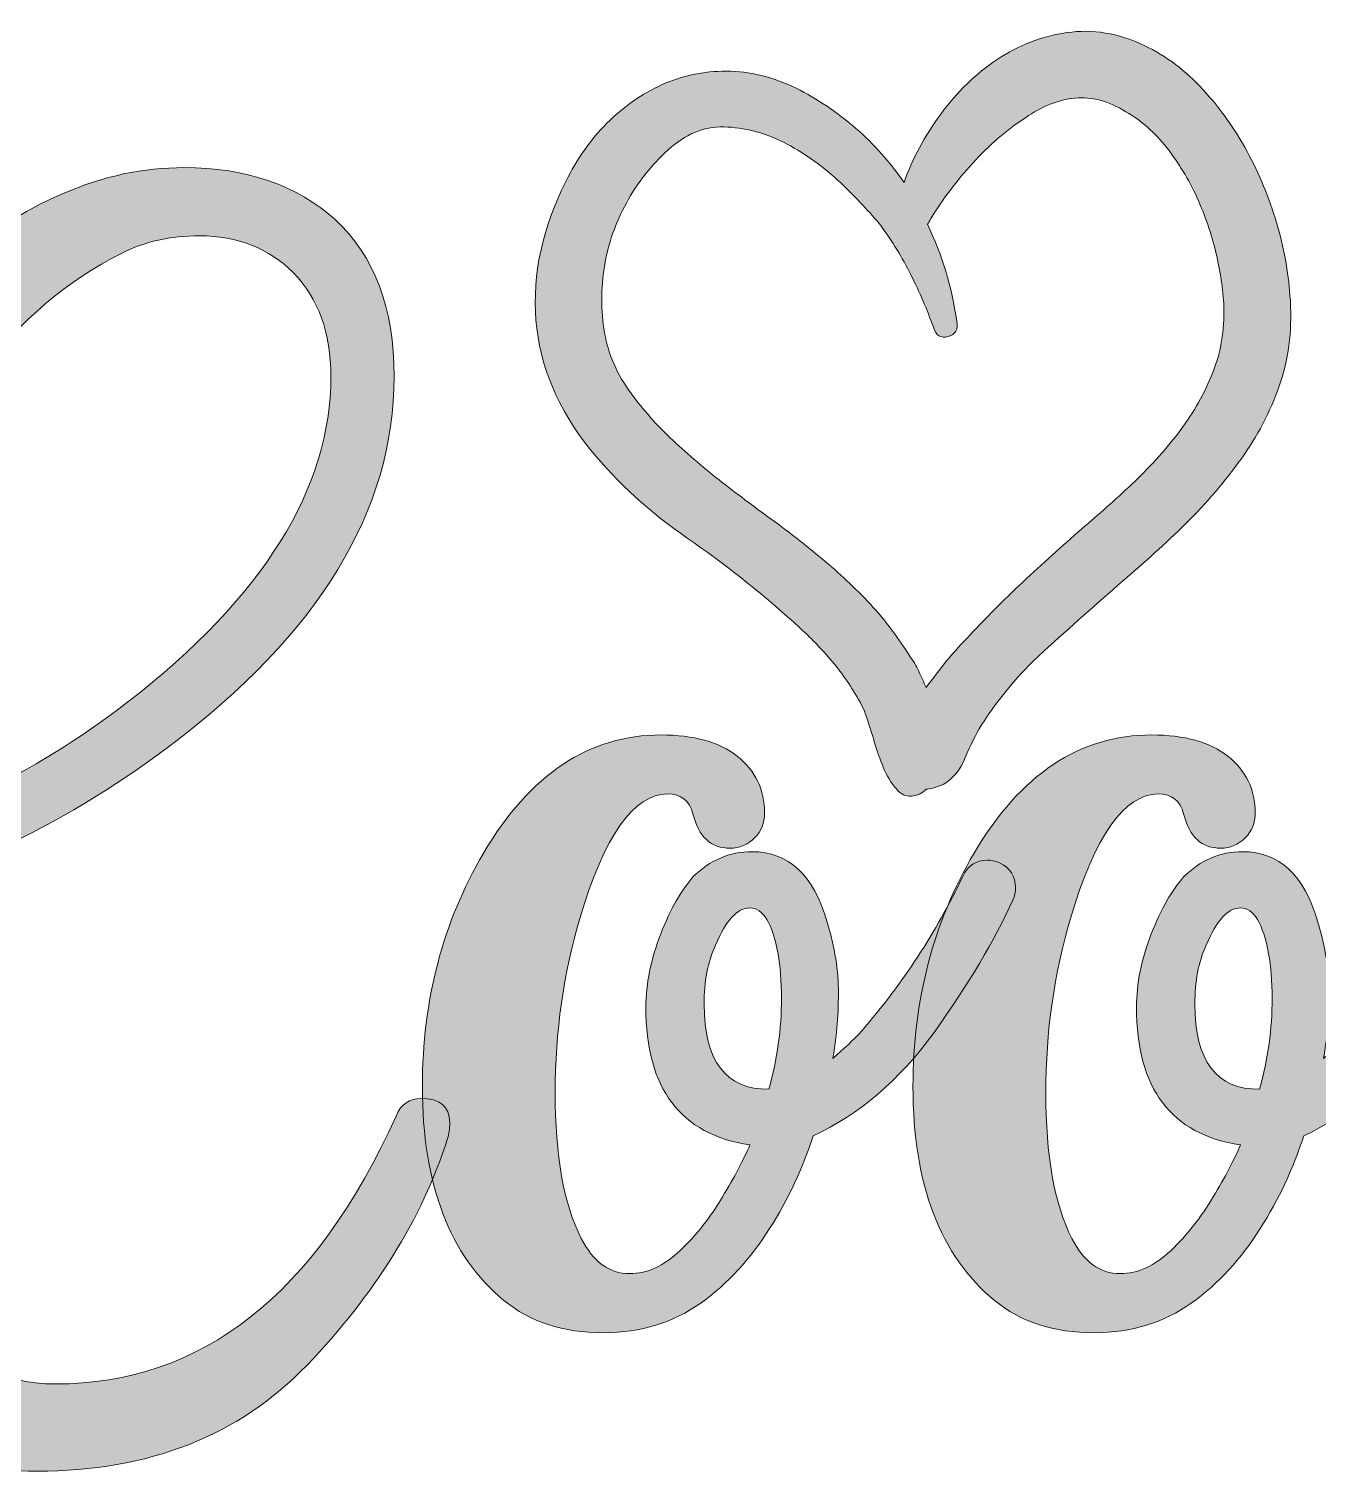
# Model space of a CAD drawing. Header units: inches. Extents: x 0.16 to 5.85, y -5.32 to -0.68.
# Drawn here: x 3.004 to 3.989, y -4.864 to -3.762 of the extents above; entities that cross this region are included whole.
import ezdxf

# ---------------------------------------------------------------- set-up
doc = ezdxf.new("R2010")
doc.units = ezdxf.units.IN
doc.header["$MEASUREMENT"] = 0
doc.layers.add('Layer 1', color=7, linetype='Continuous')

# ---------------------------------------------------------------- blocks, each defined once
blk = doc.blocks.new('block 3')
at = {"layer": 'Layer 1', "true_color": 0x231f20}
h = blk.add_hatch(color=250, dxfattribs=at)
h.dxf.hatch_style = 2
edge = h.paths.add_edge_path()
edge.add_spline(control_points=[(2.8353, -4.8008), (2.7639, -4.7347), (2.7284, -4.6364), (2.7284, -4.5059), (2.7284, -4.4839), (2.7295, -4.4619), (2.7311, -4.4404), (2.6463, -4.4388), (2.5813, -4.4211), (2.5367, -4.3878), (2.4878, -4.3512), (2.4524, -4.3013), (2.4314, -4.2374), (2.4201, -4.2024), (2.4142, -4.167), (2.4142, -4.1305), (2.4142, -4.0472), (2.44, -3.9806), (2.4921, -3.9312), (2.5292, -3.8963), (2.5754, -3.8786), (2.6296, -3.8786), (2.6592, -3.8786), (2.686, -3.885), (2.7102, -3.8974), (2.7344, -3.9103), (2.7532, -3.9307), (2.7655, -3.9581), (2.7746, -3.9785), (2.7795, -3.9994), (2.7795, -4.0209), (2.7795, -4.0306), (2.7784, -4.0402), (2.7768, -4.0499), (2.7703, -4.0848), (2.7553, -4.1138), (2.7311, -4.1369), (2.7069, -4.1605), (2.6774, -4.1724), (2.6414, -4.1724), (2.6248, -4.1724), (2.6081, -4.1681), (2.5915, -4.16), (2.5743, -4.152), (2.5614, -4.1407), (2.5533, -4.1267), (2.549, -4.1187), (2.5469, -4.1106), (2.5469, -4.102), (2.5469, -4.0939), (2.5496, -4.087), (2.555, -4.0816), (2.5598, -4.0768), (2.5668, -4.0741), (2.5754, -4.0741), (2.5866, -4.0741), (2.5947, -4.0784), (2.5995, -4.087), (2.6022, -4.0923), (2.6049, -4.0999), (2.607, -4.109), (2.6097, -4.1224), (2.621, -4.1294), (2.6414, -4.1294), (2.6645, -4.1294), (2.6844, -4.1213), (2.7011, -4.1052), (2.7247, -4.0821), (2.7365, -4.0542), (2.7365, -4.0209), (2.7365, -4.0053), (2.7327, -3.9908), (2.7257, -3.9763), (2.7102, -3.9446), (2.6785, -3.9285), (2.6312, -3.9285), (2.5963, -3.9285), (2.5668, -3.9398), (2.5426, -3.9623), (2.5147, -3.9892), (2.4964, -4.0155), (2.4883, -4.0418), (2.4814, -4.0644), (2.4782, -4.0939), (2.4782, -4.1299), (2.4782, -4.1627), (2.483, -4.1939), (2.4932, -4.2239), (2.5308, -4.3362), (2.6113, -4.3942), (2.7354, -4.3969), (2.7456, -4.3147), (2.7682, -4.2341), (2.8025, -4.1546), (2.8455, -4.0547), (2.9009, -3.9779), (2.9685, -3.9248), (2.9873, -3.9097), (3.0077, -3.8974), (3.0298, -3.8882), (3.0604, -3.8748), (3.0915, -3.8684), (3.1221, -3.8684), (3.17, -3.8684), (3.2086, -3.8818), (3.2382, -3.9086), (3.2677, -3.936), (3.2827, -3.9758), (3.2827, -4.0279), (3.2827, -4.1305), (3.2253, -4.2245), (3.1103, -4.3109), (3.0255, -4.3743), (2.9374, -4.4146), (2.8461, -4.4313), (2.8455, -4.4388), (2.8455, -4.4468), (2.8455, -4.4544), (2.8455, -4.5806), (2.8702, -4.6767), (2.9202, -4.7428), (2.9476, -4.7793), (2.9825, -4.7976), (3.0238, -4.7976), (3.1361, -4.7976), (3.2226, -4.7294), (3.2844, -4.5924), (3.2881, -4.5838), (3.2946, -4.5795), (3.3032, -4.5795), (3.3177, -4.5795), (3.3252, -4.5854), (3.3252, -4.5978), (3.3252, -4.6026), (3.3246, -4.6069), (3.3236, -4.6101), (3.3037, -4.6719), (3.2677, -4.7294), (3.2162, -4.7831), (3.164, -4.8373), (3.0953, -4.8642), (3.0099, -4.8642), (2.9395, -4.8642), (2.8815, -4.8432), (2.8353, -4.8008)], knot_values=[0, 0, 0, 0, 1, 1, 1, 2, 2, 2, 3, 3, 3, 4, 4, 4, 5, 5, 5, 6, 6, 6, 7, 7, 7, 8, 8, 8, 9, 9, 9, 10, 10, 10, 11, 11, 11, 12, 12, 12, 13, 13, 13, 14, 14, 14, 15, 15, 15, 16, 16, 16, 17, 17, 17, 18, 18, 18, 19, 19, 19, 20, 20, 20, 21, 21, 21, 22, 22, 22, 23, 23, 23, 24, 24, 24, 25, 25, 25, 26, 26, 26, 27, 27, 27, 28, 28, 28, 29, 29, 29, 30, 30, 30, 31, 31, 31, 32, 32, 32, 33, 33, 33, 34, 34, 34, 35, 35, 35, 36, 36, 36, 37, 37, 37, 38, 38, 38, 39, 39, 39, 40, 40, 40, 41, 41, 41, 42, 42, 42, 43, 43, 43, 44, 44, 44, 45, 45, 45, 46, 46, 46, 47, 47, 47, 48, 48, 48, 48], degree=3, periodic=1)
edge = h.paths.add_edge_path()
edge.add_spline(control_points=[(3.0792, -4.2766), (3.1828, -4.1965), (3.2344, -4.1133), (3.2344, -4.0279), (3.2344, -3.9946), (3.2247, -3.9683), (3.2059, -3.9489), (3.1871, -3.9301), (3.163, -3.9205), (3.134, -3.9205), (3.1119, -3.9205), (3.0921, -3.9248), (3.0744, -3.9339), (2.9911, -3.9758), (2.9299, -4.0564), (2.8901, -4.1761), (2.8675, -4.2438), (2.8536, -4.3142), (2.8482, -4.3867), (2.9288, -4.37), (3.0056, -4.333), (3.0792, -4.2766)], knot_values=[0, 0, 0, 0, 1, 1, 1, 2, 2, 2, 3, 3, 3, 4, 4, 4, 5, 5, 5, 6, 6, 6, 7, 7, 7, 7], degree=3, periodic=1)
h = blk.add_hatch(color=250, dxfattribs=at)
h.dxf.hatch_style = 2
edge = h.paths.add_edge_path()
edge.add_spline(control_points=[(3.3666, -4.7337), (3.3252, -4.6998), (3.3043, -4.645), (3.3043, -4.5704), (3.3043, -4.5043), (3.3199, -4.4452), (3.351, -4.392), (3.3865, -4.3319), (3.4316, -4.3018), (3.4869, -4.3018), (3.5116, -4.3018), (3.5309, -4.3072), (3.5449, -4.3179), (3.5589, -4.3292), (3.5658, -4.3437), (3.5658, -4.3614), (3.5658, -4.3689), (3.5632, -4.3754), (3.5584, -4.3802), (3.553, -4.3856), (3.5465, -4.3883), (3.5395, -4.3883), (3.525, -4.3883), (3.5154, -4.3797), (3.5111, -4.362), (3.5084, -4.3518), (3.5019, -4.3469), (3.4917, -4.3469), (3.4659, -4.3469), (3.4434, -4.3786), (3.4246, -4.442), (3.4122, -4.4839), (3.4058, -4.5285), (3.4058, -4.5752), (3.4058, -4.623), (3.4122, -4.6601), (3.4257, -4.6864), (3.4348, -4.7041), (3.4471, -4.7133), (3.4627, -4.7133), (3.4762, -4.7133), (3.489, -4.7073), (3.5014, -4.6955), (3.5138, -4.6837), (3.5245, -4.6703), (3.5336, -4.6547), (3.5427, -4.6397), (3.5497, -4.6262), (3.5546, -4.615), (3.5014, -4.6069), (3.4751, -4.572), (3.4751, -4.5097), (3.4751, -4.492), (3.4789, -4.4732), (3.4864, -4.4538), (3.4939, -4.4345), (3.5025, -4.42), (3.5111, -4.4103), (3.524, -4.3974), (3.539, -4.391), (3.5562, -4.391), (3.5841, -4.391), (3.6034, -4.4087), (3.6137, -4.4447), (3.6196, -4.464), (3.6222, -4.4823), (3.6222, -4.4989), (3.6222, -4.5177), (3.6206, -4.5344), (3.6179, -4.5489), (3.626, -4.5419), (3.6335, -4.5349), (3.64, -4.5279), (3.6711, -4.492), (3.6969, -4.4527), (3.7173, -4.4098), (3.7211, -4.4017), (3.7275, -4.3974), (3.7361, -4.3974), (3.7388, -4.3974), (3.742, -4.398), (3.7452, -4.3996), (3.7533, -4.4033), (3.7576, -4.4098), (3.7576, -4.4184), (3.7576, -4.4216), (3.7571, -4.4248), (3.7555, -4.428), (3.7415, -4.4586), (3.7216, -4.4925), (3.6953, -4.529), (3.669, -4.5655), (3.6378, -4.5919), (3.6029, -4.608), (3.5949, -4.6327), (3.5841, -4.6563), (3.5696, -4.6789), (3.5551, -4.702), (3.5379, -4.7208), (3.517, -4.7358), (3.496, -4.7508), (3.4713, -4.7584), (3.4428, -4.7584), (3.4117, -4.7584), (3.3865, -4.7503), (3.3666, -4.7337)], knot_values=[0, 0, 0, 0, 1, 1, 1, 2, 2, 2, 3, 3, 3, 4, 4, 4, 5, 5, 5, 6, 6, 6, 7, 7, 7, 8, 8, 8, 9, 9, 9, 10, 10, 10, 11, 11, 11, 12, 12, 12, 13, 13, 13, 14, 14, 14, 15, 15, 15, 16, 16, 16, 17, 17, 17, 18, 18, 18, 19, 19, 19, 20, 20, 20, 21, 21, 21, 22, 22, 22, 23, 23, 23, 24, 24, 24, 25, 25, 25, 26, 26, 26, 27, 27, 27, 28, 28, 28, 29, 29, 29, 30, 30, 30, 31, 31, 31, 32, 32, 32, 33, 33, 33, 34, 34, 34, 35, 35, 35, 35], degree=3, periodic=1)
edge = h.paths.add_edge_path()
edge.add_spline(control_points=[(3.5787, -4.5032), (3.5787, -4.4898), (3.5777, -4.4785), (3.5761, -4.4689), (3.5718, -4.4458), (3.5648, -4.4339), (3.5546, -4.4339), (3.5449, -4.4339), (3.5363, -4.4436), (3.5283, -4.4624), (3.5223, -4.4753), (3.5196, -4.4903), (3.5196, -4.5075), (3.5196, -4.551), (3.5363, -4.5725), (3.5691, -4.5725), (3.5755, -4.5494), (3.5787, -4.5263), (3.5787, -4.5032)], knot_values=[0, 0, 0, 0, 1, 1, 1, 2, 2, 2, 3, 3, 3, 4, 4, 4, 5, 5, 5, 6, 6, 6, 6], degree=3, periodic=1)
h = blk.add_hatch(color=250, dxfattribs=at)
h.dxf.hatch_style = 2
edge = h.paths.add_edge_path()
edge.add_spline(control_points=[(3.7415, -4.7337), (3.7001, -4.6998), (3.6792, -4.645), (3.6792, -4.5704), (3.6792, -4.5043), (3.6948, -4.4452), (3.7259, -4.392), (3.7614, -4.3319), (3.8065, -4.3018), (3.8618, -4.3018), (3.8865, -4.3018), (3.9059, -4.3072), (3.9198, -4.3179), (3.9338, -4.3292), (3.9408, -4.3437), (3.9408, -4.3614), (3.9408, -4.3689), (3.9381, -4.3754), (3.9333, -4.3802), (3.9279, -4.3856), (3.9214, -4.3883), (3.9145, -4.3883), (3.9, -4.3883), (3.8903, -4.3797), (3.886, -4.362), (3.8833, -4.3518), (3.8769, -4.3469), (3.8667, -4.3469), (3.8409, -4.3469), (3.8183, -4.3786), (3.7995, -4.442), (3.7872, -4.4839), (3.7807, -4.5285), (3.7807, -4.5752), (3.7807, -4.623), (3.7872, -4.6601), (3.8006, -4.6864), (3.8097, -4.7041), (3.8221, -4.7133), (3.8376, -4.7133), (3.8511, -4.7133), (3.864, -4.7073), (3.8764, -4.6955), (3.8887, -4.6837), (3.8994, -4.6703), (3.9086, -4.6547), (3.9177, -4.6397), (3.9247, -4.6262), (3.9295, -4.615), (3.8764, -4.6069), (3.85, -4.572), (3.85, -4.5097), (3.85, -4.492), (3.8538, -4.4732), (3.8613, -4.4538), (3.8688, -4.4345), (3.8774, -4.42), (3.886, -4.4103), (3.8989, -4.3974), (3.9139, -4.391), (3.9311, -4.391), (3.959, -4.391), (3.9784, -4.4087), (3.9886, -4.4447), (3.9945, -4.464), (3.9972, -4.4823), (3.9972, -4.4989), (3.9972, -4.5177), (3.9956, -4.5344), (3.9929, -4.5489), (4.0009, -4.5419), (4.0085, -4.5349), (4.0149, -4.5279), (4.0461, -4.492), (4.0719, -4.4527), (4.0923, -4.4098), (4.096, -4.4017), (4.1025, -4.3974), (4.1111, -4.3974), (4.1138, -4.3974), (4.117, -4.398), (4.1202, -4.3996), (4.1283, -4.4033), (4.1326, -4.4098), (4.1326, -4.4184), (4.1326, -4.4216), (4.132, -4.4248), (4.1304, -4.428), (4.1164, -4.4586), (4.0965, -4.4925), (4.0702, -4.529), (4.0439, -4.5655), (4.0128, -4.5919), (3.9778, -4.608), (3.9698, -4.6327), (3.959, -4.6563), (3.9445, -4.6789), (3.9301, -4.702), (3.9129, -4.7208), (3.8919, -4.7358), (3.871, -4.7508), (3.8463, -4.7584), (3.8178, -4.7584), (3.7866, -4.7584), (3.7614, -4.7503), (3.7415, -4.7337)], knot_values=[0, 0, 0, 0, 1, 1, 1, 2, 2, 2, 3, 3, 3, 4, 4, 4, 5, 5, 5, 6, 6, 6, 7, 7, 7, 8, 8, 8, 9, 9, 9, 10, 10, 10, 11, 11, 11, 12, 12, 12, 13, 13, 13, 14, 14, 14, 15, 15, 15, 16, 16, 16, 17, 17, 17, 18, 18, 18, 19, 19, 19, 20, 20, 20, 21, 21, 21, 22, 22, 22, 23, 23, 23, 24, 24, 24, 25, 25, 25, 26, 26, 26, 27, 27, 27, 28, 28, 28, 29, 29, 29, 30, 30, 30, 31, 31, 31, 32, 32, 32, 33, 33, 33, 34, 34, 34, 35, 35, 35, 35], degree=3, periodic=1)
edge = h.paths.add_edge_path()
edge.add_spline(control_points=[(3.9537, -4.5032), (3.9537, -4.4898), (3.9526, -4.4785), (3.951, -4.4689), (3.9467, -4.4458), (3.9397, -4.4339), (3.9295, -4.4339), (3.9198, -4.4339), (3.9113, -4.4436), (3.9032, -4.4624), (3.8973, -4.4753), (3.8946, -4.4903), (3.8946, -4.5075), (3.8946, -4.551), (3.9113, -4.5725), (3.944, -4.5725), (3.9505, -4.5494), (3.9537, -4.5263), (3.9537, -4.5032)], knot_values=[0, 0, 0, 0, 1, 1, 1, 2, 2, 2, 3, 3, 3, 4, 4, 4, 5, 5, 5, 6, 6, 6, 6], degree=3, periodic=1)
at = {"layer": 'Layer 1', "lineweight": 0}
for points, knots in [([(2.8353, -4.8008), (2.7639, -4.7347), (2.7284, -4.6364), (2.7284, -4.5059), (2.7284, -4.4839), (2.7295, -4.4619), (2.7311, -4.4404), (2.6463, -4.4388), (2.5813, -4.4211), (2.5367, -4.3878), (2.4878, -4.3512), (2.4524, -4.3013), (2.4314, -4.2374), (2.4201, -4.2024), (2.4142, -4.167), (2.4142, -4.1305), (2.4142, -4.0472), (2.44, -3.9806), (2.4921, -3.9312), (2.5292, -3.8963), (2.5754, -3.8786), (2.6296, -3.8786), (2.6592, -3.8786), (2.686, -3.885), (2.7102, -3.8974), (2.7344, -3.9103), (2.7532, -3.9307), (2.7655, -3.9581), (2.7746, -3.9785), (2.7795, -3.9994), (2.7795, -4.0209), (2.7795, -4.0306), (2.7784, -4.0402), (2.7768, -4.0499), (2.7703, -4.0848), (2.7553, -4.1138), (2.7311, -4.1369), (2.7069, -4.1605), (2.6774, -4.1724), (2.6414, -4.1724), (2.6248, -4.1724), (2.6081, -4.1681), (2.5915, -4.16), (2.5743, -4.152), (2.5614, -4.1407), (2.5533, -4.1267), (2.549, -4.1187), (2.5469, -4.1106), (2.5469, -4.102), (2.5469, -4.0939), (2.5496, -4.087), (2.555, -4.0816), (2.5598, -4.0768), (2.5668, -4.0741), (2.5754, -4.0741), (2.5866, -4.0741), (2.5947, -4.0784), (2.5995, -4.087), (2.6022, -4.0923), (2.6049, -4.0999), (2.607, -4.109), (2.6097, -4.1224), (2.621, -4.1294), (2.6414, -4.1294), (2.6645, -4.1294), (2.6844, -4.1213), (2.7011, -4.1052), (2.7247, -4.0821), (2.7365, -4.0542), (2.7365, -4.0209), (2.7365, -4.0053), (2.7327, -3.9908), (2.7257, -3.9763), (2.7102, -3.9446), (2.6785, -3.9285), (2.6312, -3.9285), (2.5963, -3.9285), (2.5668, -3.9398), (2.5426, -3.9623), (2.5147, -3.9892), (2.4964, -4.0155), (2.4883, -4.0418), (2.4814, -4.0644), (2.4782, -4.0939), (2.4782, -4.1299), (2.4782, -4.1627), (2.483, -4.1939), (2.4932, -4.2239), (2.5308, -4.3362), (2.6113, -4.3942), (2.7354, -4.3969), (2.7456, -4.3147), (2.7682, -4.2341), (2.8025, -4.1546), (2.8455, -4.0547), (2.9009, -3.9779), (2.9685, -3.9248), (2.9873, -3.9097), (3.0077, -3.8974), (3.0298, -3.8882), (3.0604, -3.8748), (3.0915, -3.8684), (3.1221, -3.8684), (3.17, -3.8684), (3.2086, -3.8818), (3.2382, -3.9086), (3.2677, -3.936), (3.2827, -3.9758), (3.2827, -4.0279), (3.2827, -4.1305), (3.2253, -4.2245), (3.1103, -4.3109), (3.0255, -4.3743), (2.9374, -4.4146), (2.8461, -4.4313), (2.8455, -4.4388), (2.8455, -4.4468), (2.8455, -4.4544), (2.8455, -4.5806), (2.8702, -4.6767), (2.9202, -4.7428), (2.9476, -4.7793), (2.9825, -4.7976), (3.0238, -4.7976), (3.1361, -4.7976), (3.2226, -4.7294), (3.2844, -4.5924), (3.2881, -4.5838), (3.2946, -4.5795), (3.3032, -4.5795), (3.3177, -4.5795), (3.3252, -4.5854), (3.3252, -4.5978), (3.3252, -4.6026), (3.3246, -4.6069), (3.3236, -4.6101), (3.3037, -4.6719), (3.2677, -4.7294), (3.2162, -4.7831), (3.164, -4.8373), (3.0953, -4.8642), (3.0099, -4.8642), (2.9395, -4.8642), (2.8815, -4.8432), (2.8353, -4.8008)], [0, 0, 0, 0, 1, 1, 1, 2, 2, 2, 3, 3, 3, 4, 4, 4, 5, 5, 5, 6, 6, 6, 7, 7, 7, 8, 8, 8, 9, 9, 9, 10, 10, 10, 11, 11, 11, 12, 12, 12, 13, 13, 13, 14, 14, 14, 15, 15, 15, 16, 16, 16, 17, 17, 17, 18, 18, 18, 19, 19, 19, 20, 20, 20, 21, 21, 21, 22, 22, 22, 23, 23, 23, 24, 24, 24, 25, 25, 25, 26, 26, 26, 27, 27, 27, 28, 28, 28, 29, 29, 29, 30, 30, 30, 31, 31, 31, 32, 32, 32, 33, 33, 33, 34, 34, 34, 35, 35, 35, 36, 36, 36, 37, 37, 37, 38, 38, 38, 39, 39, 39, 40, 40, 40, 41, 41, 41, 42, 42, 42, 43, 43, 43, 44, 44, 44, 45, 45, 45, 46, 46, 46, 47, 47, 47, 48, 48, 48, 48]), ([(3.0792, -4.2766), (3.1828, -4.1965), (3.2344, -4.1133), (3.2344, -4.0279), (3.2344, -3.9946), (3.2247, -3.9683), (3.2059, -3.9489), (3.1871, -3.9301), (3.163, -3.9205), (3.134, -3.9205), (3.1119, -3.9205), (3.0921, -3.9248), (3.0744, -3.9339), (2.9911, -3.9758), (2.9299, -4.0564), (2.8901, -4.1761), (2.8675, -4.2438), (2.8536, -4.3142), (2.8482, -4.3867), (2.9288, -4.37), (3.0056, -4.333), (3.0792, -4.2766)], [0, 0, 0, 0, 1, 1, 1, 2, 2, 2, 3, 3, 3, 4, 4, 4, 5, 5, 5, 6, 6, 6, 7, 7, 7, 7]), ([(3.3666, -4.7337), (3.3252, -4.6998), (3.3043, -4.645), (3.3043, -4.5704), (3.3043, -4.5043), (3.3199, -4.4452), (3.351, -4.392), (3.3865, -4.3319), (3.4316, -4.3018), (3.4869, -4.3018), (3.5116, -4.3018), (3.5309, -4.3072), (3.5449, -4.3179), (3.5589, -4.3292), (3.5658, -4.3437), (3.5658, -4.3614), (3.5658, -4.3689), (3.5632, -4.3754), (3.5584, -4.3802), (3.553, -4.3856), (3.5465, -4.3883), (3.5395, -4.3883), (3.525, -4.3883), (3.5154, -4.3797), (3.5111, -4.362), (3.5084, -4.3518), (3.5019, -4.3469), (3.4917, -4.3469), (3.4659, -4.3469), (3.4434, -4.3786), (3.4246, -4.442), (3.4122, -4.4839), (3.4058, -4.5285), (3.4058, -4.5752), (3.4058, -4.623), (3.4122, -4.6601), (3.4257, -4.6864), (3.4348, -4.7041), (3.4471, -4.7133), (3.4627, -4.7133), (3.4762, -4.7133), (3.489, -4.7073), (3.5014, -4.6955), (3.5138, -4.6837), (3.5245, -4.6703), (3.5336, -4.6547), (3.5427, -4.6397), (3.5497, -4.6262), (3.5546, -4.615), (3.5014, -4.6069), (3.4751, -4.572), (3.4751, -4.5097), (3.4751, -4.492), (3.4789, -4.4732), (3.4864, -4.4538), (3.4939, -4.4345), (3.5025, -4.42), (3.5111, -4.4103), (3.524, -4.3974), (3.539, -4.391), (3.5562, -4.391), (3.5841, -4.391), (3.6034, -4.4087), (3.6137, -4.4447), (3.6196, -4.464), (3.6222, -4.4823), (3.6222, -4.4989), (3.6222, -4.5177), (3.6206, -4.5344), (3.6179, -4.5489), (3.626, -4.5419), (3.6335, -4.5349), (3.64, -4.5279), (3.6711, -4.492), (3.6969, -4.4527), (3.7173, -4.4098), (3.7211, -4.4017), (3.7275, -4.3974), (3.7361, -4.3974), (3.7388, -4.3974), (3.742, -4.398), (3.7452, -4.3996), (3.7533, -4.4033), (3.7576, -4.4098), (3.7576, -4.4184), (3.7576, -4.4216), (3.7571, -4.4248), (3.7555, -4.428), (3.7415, -4.4586), (3.7216, -4.4925), (3.6953, -4.529), (3.669, -4.5655), (3.6378, -4.5919), (3.6029, -4.608), (3.5949, -4.6327), (3.5841, -4.6563), (3.5696, -4.6789), (3.5551, -4.702), (3.5379, -4.7208), (3.517, -4.7358), (3.496, -4.7508), (3.4713, -4.7584), (3.4428, -4.7584), (3.4117, -4.7584), (3.3865, -4.7503), (3.3666, -4.7337)], [0, 0, 0, 0, 1, 1, 1, 2, 2, 2, 3, 3, 3, 4, 4, 4, 5, 5, 5, 6, 6, 6, 7, 7, 7, 8, 8, 8, 9, 9, 9, 10, 10, 10, 11, 11, 11, 12, 12, 12, 13, 13, 13, 14, 14, 14, 15, 15, 15, 16, 16, 16, 17, 17, 17, 18, 18, 18, 19, 19, 19, 20, 20, 20, 21, 21, 21, 22, 22, 22, 23, 23, 23, 24, 24, 24, 25, 25, 25, 26, 26, 26, 27, 27, 27, 28, 28, 28, 29, 29, 29, 30, 30, 30, 31, 31, 31, 32, 32, 32, 33, 33, 33, 34, 34, 34, 35, 35, 35, 35]), ([(3.7415, -4.7337), (3.7001, -4.6998), (3.6792, -4.645), (3.6792, -4.5704), (3.6792, -4.5043), (3.6948, -4.4452), (3.7259, -4.392), (3.7614, -4.3319), (3.8065, -4.3018), (3.8618, -4.3018), (3.8865, -4.3018), (3.9059, -4.3072), (3.9198, -4.3179), (3.9338, -4.3292), (3.9408, -4.3437), (3.9408, -4.3614), (3.9408, -4.3689), (3.9381, -4.3754), (3.9333, -4.3802), (3.9279, -4.3856), (3.9214, -4.3883), (3.9145, -4.3883), (3.9, -4.3883), (3.8903, -4.3797), (3.886, -4.362), (3.8833, -4.3518), (3.8769, -4.3469), (3.8667, -4.3469), (3.8409, -4.3469), (3.8183, -4.3786), (3.7995, -4.442), (3.7872, -4.4839), (3.7807, -4.5285), (3.7807, -4.5752), (3.7807, -4.623), (3.7872, -4.6601), (3.8006, -4.6864), (3.8097, -4.7041), (3.8221, -4.7133), (3.8376, -4.7133), (3.8511, -4.7133), (3.864, -4.7073), (3.8764, -4.6955), (3.8887, -4.6837), (3.8994, -4.6703), (3.9086, -4.6547), (3.9177, -4.6397), (3.9247, -4.6262), (3.9295, -4.615), (3.8764, -4.6069), (3.85, -4.572), (3.85, -4.5097), (3.85, -4.492), (3.8538, -4.4732), (3.8613, -4.4538), (3.8688, -4.4345), (3.8774, -4.42), (3.886, -4.4103), (3.8989, -4.3974), (3.9139, -4.391), (3.9311, -4.391), (3.959, -4.391), (3.9784, -4.4087), (3.9886, -4.4447), (3.9945, -4.464), (3.9972, -4.4823), (3.9972, -4.4989), (3.9972, -4.5177), (3.9956, -4.5344), (3.9929, -4.5489), (4.0009, -4.5419), (4.0085, -4.5349), (4.0149, -4.5279), (4.0461, -4.492), (4.0719, -4.4527), (4.0923, -4.4098), (4.096, -4.4017), (4.1025, -4.3974), (4.1111, -4.3974), (4.1138, -4.3974), (4.117, -4.398), (4.1202, -4.3996), (4.1283, -4.4033), (4.1326, -4.4098), (4.1326, -4.4184), (4.1326, -4.4216), (4.132, -4.4248), (4.1304, -4.428), (4.1164, -4.4586), (4.0965, -4.4925), (4.0702, -4.529), (4.0439, -4.5655), (4.0128, -4.5919), (3.9778, -4.608), (3.9698, -4.6327), (3.959, -4.6563), (3.9445, -4.6789), (3.9301, -4.702), (3.9129, -4.7208), (3.8919, -4.7358), (3.871, -4.7508), (3.8463, -4.7584), (3.8178, -4.7584), (3.7866, -4.7584), (3.7614, -4.7503), (3.7415, -4.7337)], [0, 0, 0, 0, 1, 1, 1, 2, 2, 2, 3, 3, 3, 4, 4, 4, 5, 5, 5, 6, 6, 6, 7, 7, 7, 8, 8, 8, 9, 9, 9, 10, 10, 10, 11, 11, 11, 12, 12, 12, 13, 13, 13, 14, 14, 14, 15, 15, 15, 16, 16, 16, 17, 17, 17, 18, 18, 18, 19, 19, 19, 20, 20, 20, 21, 21, 21, 22, 22, 22, 23, 23, 23, 24, 24, 24, 25, 25, 25, 26, 26, 26, 27, 27, 27, 28, 28, 28, 29, 29, 29, 30, 30, 30, 31, 31, 31, 32, 32, 32, 33, 33, 33, 34, 34, 34, 35, 35, 35, 35]), ([(3.5787, -4.5032), (3.5787, -4.4898), (3.5777, -4.4785), (3.5761, -4.4689), (3.5718, -4.4458), (3.5648, -4.4339), (3.5546, -4.4339), (3.5449, -4.4339), (3.5363, -4.4436), (3.5283, -4.4624), (3.5223, -4.4753), (3.5196, -4.4903), (3.5196, -4.5075), (3.5196, -4.551), (3.5363, -4.5725), (3.5691, -4.5725), (3.5755, -4.5494), (3.5787, -4.5263), (3.5787, -4.5032)], [0, 0, 0, 0, 1, 1, 1, 2, 2, 2, 3, 3, 3, 4, 4, 4, 5, 5, 5, 6, 6, 6, 6]), ([(3.9537, -4.5032), (3.9537, -4.4898), (3.9526, -4.4785), (3.951, -4.4689), (3.9467, -4.4458), (3.9397, -4.4339), (3.9295, -4.4339), (3.9198, -4.4339), (3.9113, -4.4436), (3.9032, -4.4624), (3.8973, -4.4753), (3.8946, -4.4903), (3.8946, -4.5075), (3.8946, -4.551), (3.9113, -4.5725), (3.944, -4.5725), (3.9505, -4.5494), (3.9537, -4.5263), (3.9537, -4.5032)], [0, 0, 0, 0, 1, 1, 1, 2, 2, 2, 3, 3, 3, 4, 4, 4, 5, 5, 5, 6, 6, 6, 6])]:
    blk.add_open_spline(points, degree=3, knots=knots, dxfattribs=at)
blk = doc.blocks.new('block 2')
at = {"layer": 'Layer 1', "true_color": 0x231f20}
h = blk.add_hatch(color=250, dxfattribs=at)
h.dxf.hatch_style = 2
edge = h.paths.add_edge_path()
edge.add_spline(control_points=[(3.9673, -3.966), (3.9692, -3.9898), (3.9668, -4.0116), (3.9603, -4.0316), (3.9538, -4.0516), (3.9443, -4.0703), (3.9322, -4.0878), (3.92, -4.1052), (3.9061, -4.1218), (3.8906, -4.1374), (3.8749, -4.153), (3.859, -4.1676), (3.8428, -4.1813), (3.8234, -4.1982), (3.8035, -4.2159), (3.7829, -4.2343), (3.7623, -4.2527), (3.7451, -4.2728), (3.7314, -4.2946), (3.727, -4.3015), (3.723, -4.3097), (3.7192, -4.319), (3.7154, -4.3284), (3.7098, -4.3352), (3.7024, -4.3396), (3.6961, -4.3421), (3.6918, -4.3433), (3.6892, -4.3433), (3.6862, -4.3465), (3.6823, -4.3482), (3.678, -4.3485), (3.6737, -4.3489), (3.6699, -4.3471), (3.6668, -4.3433), (3.6624, -4.3384), (3.6589, -4.3328), (3.6565, -4.3265), (3.654, -4.3203), (3.6518, -4.314), (3.6499, -4.3078), (3.648, -4.3015), (3.646, -4.2951), (3.6439, -4.2886), (3.6416, -4.282), (3.6387, -4.2759), (3.635, -4.2703), (3.6287, -4.2598), (3.6214, -4.2497), (3.6129, -4.2404), (3.6045, -4.231), (3.5956, -4.2223), (3.5863, -4.2142), (3.5613, -4.1917), (3.5348, -4.1708), (3.5067, -4.1514), (3.4786, -4.1321), (3.454, -4.1096), (3.4327, -4.084), (3.4078, -4.0528), (3.3939, -4.0197), (3.3911, -3.9848), (3.3883, -3.9499), (3.3959, -3.9145), (3.414, -3.879), (3.4221, -3.8621), (3.4326, -3.8473), (3.4453, -3.8345), (3.4581, -3.8217), (3.4722, -3.8119), (3.4875, -3.805), (3.5028, -3.7982), (3.5191, -3.7947), (3.5367, -3.7947), (3.5541, -3.7947), (3.5719, -3.7991), (3.59, -3.8078), (3.6062, -3.816), (3.6214, -3.8261), (3.6354, -3.8383), (3.6495, -3.8504), (3.6618, -3.8644), (3.6724, -3.8799), (3.6786, -3.8618), (3.688, -3.8443), (3.7005, -3.8275), (3.7129, -3.8106), (3.7273, -3.7968), (3.7435, -3.7858), (3.7597, -3.7749), (3.7776, -3.7681), (3.7969, -3.7653), (3.8163, -3.7624), (3.8359, -3.7657), (3.8559, -3.775), (3.8728, -3.7831), (3.8877, -3.7944), (3.9008, -3.8088), (3.914, -3.8231), (3.9252, -3.8389), (3.9345, -3.856), (3.9439, -3.8733), (3.9514, -3.8913), (3.957, -3.9104), (3.9627, -3.9294), (3.966, -3.9479), (3.9673, -3.966)], knot_values=[0, 0, 0, 0, 1, 1, 1, 2, 2, 2, 3, 3, 3, 4, 4, 4, 5, 5, 5, 6, 6, 6, 7, 7, 7, 8, 8, 8, 9, 9, 9, 10, 10, 10, 11, 11, 11, 12, 12, 12, 13, 13, 13, 14, 14, 14, 15, 15, 15, 16, 16, 16, 17, 17, 17, 18, 18, 18, 19, 19, 19, 20, 20, 20, 21, 21, 21, 22, 22, 22, 23, 23, 23, 24, 24, 24, 25, 25, 25, 26, 26, 26, 27, 27, 27, 28, 28, 28, 29, 29, 29, 30, 30, 30, 31, 31, 31, 32, 32, 32, 33, 33, 33, 34, 34, 34, 35, 35, 35, 35], degree=3, periodic=1)
edge = h.paths.add_edge_path()
edge.add_spline(control_points=[(3.8109, -4.1421), (3.8234, -4.1314), (3.8361, -4.12), (3.8489, -4.1079), (3.8616, -4.0957), (3.8732, -4.0828), (3.8835, -4.0691), (3.8938, -4.0553), (3.9021, -4.0406), (3.9083, -4.025), (3.9145, -4.0095), (3.9173, -3.9926), (3.9168, -3.9745), (3.9161, -3.9614), (3.9141, -3.9476), (3.9107, -3.9333), (3.9072, -3.9189), (3.9024, -3.9049), (3.8962, -3.8911), (3.8899, -3.8774), (3.8822, -3.8648), (3.8732, -3.8532), (3.8641, -3.8417), (3.8537, -3.8325), (3.8419, -3.8257), (3.8287, -3.8175), (3.8158, -3.8141), (3.803, -3.8153), (3.7902, -3.8166), (3.7776, -3.8216), (3.7651, -3.8303), (3.7507, -3.8397), (3.7373, -3.8512), (3.7249, -3.8649), (3.7124, -3.8787), (3.7017, -3.8927), (3.693, -3.9071), (3.6918, -3.9096), (3.6908, -3.9112), (3.6902, -3.9117), (3.7014, -3.9349), (3.7089, -3.9595), (3.7126, -3.9857), (3.7139, -3.9919), (3.7117, -3.9959), (3.7061, -3.9974), (3.7005, -3.999), (3.6967, -3.9966), (3.6948, -3.9904), (3.6899, -3.9766), (3.6841, -3.9632), (3.6775, -3.9502), (3.671, -3.937), (3.6633, -3.9245), (3.6546, -3.9127), (3.6465, -3.9027), (3.6362, -3.8918), (3.6237, -3.8799), (3.6112, -3.8681), (3.5976, -3.8582), (3.583, -3.8504), (3.5683, -3.8426), (3.5532, -3.8383), (3.5376, -3.8374), (3.5219, -3.8364), (3.5076, -3.8415), (3.4945, -3.8528), (3.4814, -3.864), (3.4705, -3.8773), (3.4618, -3.8926), (3.453, -3.9079), (3.4471, -3.9239), (3.444, -3.9407), (3.4408, -3.9576), (3.4405, -3.9745), (3.443, -3.9914), (3.4455, -4.0082), (3.4517, -4.0238), (3.4618, -4.0381), (3.4711, -4.0512), (3.4817, -4.0635), (3.4936, -4.0747), (3.5054, -4.0859), (3.5179, -4.0966), (3.531, -4.107), (3.5441, -4.1172), (3.5574, -4.1272), (3.5708, -4.1369), (3.5842, -4.1466), (3.5972, -4.1567), (3.6097, -4.1673), (3.6228, -4.178), (3.6351, -4.1895), (3.6467, -4.202), (3.6582, -4.2144), (3.6683, -4.2279), (3.6771, -4.2422), (3.6795, -4.2454), (3.6818, -4.249), (3.6836, -4.253), (3.6855, -4.2571), (3.6874, -4.2613), (3.6892, -4.2656), (3.6943, -4.2587), (3.6996, -4.2519), (3.7052, -4.245), (3.7108, -4.2382), (3.7167, -4.2316), (3.723, -4.2254), (3.7367, -4.2104), (3.7511, -4.1961), (3.766, -4.1824), (3.781, -4.1686), (3.796, -4.1551), (3.8109, -4.1421)], knot_values=[0, 0, 0, 0, 1, 1, 1, 2, 2, 2, 3, 3, 3, 4, 4, 4, 5, 5, 5, 6, 6, 6, 7, 7, 7, 8, 8, 8, 9, 9, 9, 10, 10, 10, 11, 11, 11, 12, 12, 12, 13, 13, 13, 14, 14, 14, 15, 15, 15, 16, 16, 16, 17, 17, 17, 18, 18, 18, 19, 19, 19, 20, 20, 20, 21, 21, 21, 22, 22, 22, 23, 23, 23, 24, 24, 24, 25, 25, 25, 26, 26, 26, 27, 27, 27, 28, 28, 28, 29, 29, 29, 30, 30, 30, 31, 31, 31, 32, 32, 32, 33, 33, 33, 34, 34, 34, 35, 35, 35, 36, 36, 36, 37, 37, 37, 38, 38, 38, 38], degree=3, periodic=1)
at = {"layer": 'Layer 1', "lineweight": 0}
for points, knots in [([(3.9673, -3.966), (3.9692, -3.9898), (3.9668, -4.0116), (3.9603, -4.0316), (3.9538, -4.0516), (3.9443, -4.0703), (3.9322, -4.0878), (3.92, -4.1052), (3.9061, -4.1218), (3.8906, -4.1374), (3.8749, -4.153), (3.859, -4.1676), (3.8428, -4.1813), (3.8234, -4.1982), (3.8035, -4.2159), (3.7829, -4.2343), (3.7623, -4.2527), (3.7451, -4.2728), (3.7314, -4.2946), (3.727, -4.3015), (3.723, -4.3097), (3.7192, -4.319), (3.7154, -4.3284), (3.7098, -4.3352), (3.7024, -4.3396), (3.6961, -4.3421), (3.6918, -4.3433), (3.6892, -4.3433), (3.6862, -4.3465), (3.6823, -4.3482), (3.678, -4.3485), (3.6737, -4.3489), (3.6699, -4.3471), (3.6668, -4.3433), (3.6624, -4.3384), (3.6589, -4.3328), (3.6565, -4.3265), (3.654, -4.3203), (3.6518, -4.314), (3.6499, -4.3078), (3.648, -4.3015), (3.646, -4.2951), (3.6439, -4.2886), (3.6416, -4.282), (3.6387, -4.2759), (3.635, -4.2703), (3.6287, -4.2598), (3.6214, -4.2497), (3.6129, -4.2404), (3.6045, -4.231), (3.5956, -4.2223), (3.5863, -4.2142), (3.5613, -4.1917), (3.5348, -4.1708), (3.5067, -4.1514), (3.4786, -4.1321), (3.454, -4.1096), (3.4327, -4.084), (3.4078, -4.0528), (3.3939, -4.0197), (3.3911, -3.9848), (3.3883, -3.9499), (3.3959, -3.9145), (3.414, -3.879), (3.4221, -3.8621), (3.4326, -3.8473), (3.4453, -3.8345), (3.4581, -3.8217), (3.4722, -3.8119), (3.4875, -3.805), (3.5028, -3.7982), (3.5191, -3.7947), (3.5367, -3.7947), (3.5541, -3.7947), (3.5719, -3.7991), (3.59, -3.8078), (3.6062, -3.816), (3.6214, -3.8261), (3.6354, -3.8383), (3.6495, -3.8504), (3.6618, -3.8644), (3.6724, -3.8799), (3.6786, -3.8618), (3.688, -3.8443), (3.7005, -3.8275), (3.7129, -3.8106), (3.7273, -3.7968), (3.7435, -3.7858), (3.7597, -3.7749), (3.7776, -3.7681), (3.7969, -3.7653), (3.8163, -3.7624), (3.8359, -3.7657), (3.8559, -3.775), (3.8728, -3.7831), (3.8877, -3.7944), (3.9008, -3.8088), (3.914, -3.8231), (3.9252, -3.8389), (3.9345, -3.856), (3.9439, -3.8733), (3.9514, -3.8913), (3.957, -3.9104), (3.9627, -3.9294), (3.966, -3.9479), (3.9673, -3.966)], [0, 0, 0, 0, 1, 1, 1, 2, 2, 2, 3, 3, 3, 4, 4, 4, 5, 5, 5, 6, 6, 6, 7, 7, 7, 8, 8, 8, 9, 9, 9, 10, 10, 10, 11, 11, 11, 12, 12, 12, 13, 13, 13, 14, 14, 14, 15, 15, 15, 16, 16, 16, 17, 17, 17, 18, 18, 18, 19, 19, 19, 20, 20, 20, 21, 21, 21, 22, 22, 22, 23, 23, 23, 24, 24, 24, 25, 25, 25, 26, 26, 26, 27, 27, 27, 28, 28, 28, 29, 29, 29, 30, 30, 30, 31, 31, 31, 32, 32, 32, 33, 33, 33, 34, 34, 34, 35, 35, 35, 35]), ([(3.8109, -4.1421), (3.8234, -4.1314), (3.8361, -4.12), (3.8489, -4.1079), (3.8616, -4.0957), (3.8732, -4.0828), (3.8835, -4.0691), (3.8938, -4.0553), (3.9021, -4.0406), (3.9083, -4.025), (3.9145, -4.0095), (3.9173, -3.9926), (3.9168, -3.9745), (3.9161, -3.9614), (3.9141, -3.9476), (3.9107, -3.9333), (3.9072, -3.9189), (3.9024, -3.9049), (3.8962, -3.8911), (3.8899, -3.8774), (3.8822, -3.8648), (3.8732, -3.8532), (3.8641, -3.8417), (3.8537, -3.8325), (3.8419, -3.8257), (3.8287, -3.8175), (3.8158, -3.8141), (3.803, -3.8153), (3.7902, -3.8166), (3.7776, -3.8216), (3.7651, -3.8303), (3.7507, -3.8397), (3.7373, -3.8512), (3.7249, -3.8649), (3.7124, -3.8787), (3.7017, -3.8927), (3.693, -3.9071), (3.6918, -3.9096), (3.6908, -3.9112), (3.6902, -3.9117), (3.7014, -3.9349), (3.7089, -3.9595), (3.7126, -3.9857), (3.7139, -3.9919), (3.7117, -3.9959), (3.7061, -3.9974), (3.7005, -3.999), (3.6967, -3.9966), (3.6948, -3.9904), (3.6899, -3.9766), (3.6841, -3.9632), (3.6775, -3.9502), (3.671, -3.937), (3.6633, -3.9245), (3.6546, -3.9127), (3.6465, -3.9027), (3.6362, -3.8918), (3.6237, -3.8799), (3.6112, -3.8681), (3.5976, -3.8582), (3.583, -3.8504), (3.5683, -3.8426), (3.5532, -3.8383), (3.5376, -3.8374), (3.5219, -3.8364), (3.5076, -3.8415), (3.4945, -3.8528), (3.4814, -3.864), (3.4705, -3.8773), (3.4618, -3.8926), (3.453, -3.9079), (3.4471, -3.9239), (3.444, -3.9407), (3.4408, -3.9576), (3.4405, -3.9745), (3.443, -3.9914), (3.4455, -4.0082), (3.4517, -4.0238), (3.4618, -4.0381), (3.4711, -4.0512), (3.4817, -4.0635), (3.4936, -4.0747), (3.5054, -4.0859), (3.5179, -4.0966), (3.531, -4.107), (3.5441, -4.1172), (3.5574, -4.1272), (3.5708, -4.1369), (3.5842, -4.1466), (3.5972, -4.1567), (3.6097, -4.1673), (3.6228, -4.178), (3.6351, -4.1895), (3.6467, -4.202), (3.6582, -4.2144), (3.6683, -4.2279), (3.6771, -4.2422), (3.6795, -4.2454), (3.6818, -4.249), (3.6836, -4.253), (3.6855, -4.2571), (3.6874, -4.2613), (3.6892, -4.2656), (3.6943, -4.2587), (3.6996, -4.2519), (3.7052, -4.245), (3.7108, -4.2382), (3.7167, -4.2316), (3.723, -4.2254), (3.7367, -4.2104), (3.7511, -4.1961), (3.766, -4.1824), (3.781, -4.1686), (3.796, -4.1551), (3.8109, -4.1421)], [0, 0, 0, 0, 1, 1, 1, 2, 2, 2, 3, 3, 3, 4, 4, 4, 5, 5, 5, 6, 6, 6, 7, 7, 7, 8, 8, 8, 9, 9, 9, 10, 10, 10, 11, 11, 11, 12, 12, 12, 13, 13, 13, 14, 14, 14, 15, 15, 15, 16, 16, 16, 17, 17, 17, 18, 18, 18, 19, 19, 19, 20, 20, 20, 21, 21, 21, 22, 22, 22, 23, 23, 23, 24, 24, 24, 25, 25, 25, 26, 26, 26, 27, 27, 27, 28, 28, 28, 29, 29, 29, 30, 30, 30, 31, 31, 31, 32, 32, 32, 33, 33, 33, 34, 34, 34, 35, 35, 35, 36, 36, 36, 37, 37, 37, 38, 38, 38, 38])]:
    blk.add_open_spline(points, degree=3, knots=knots, dxfattribs=at)
at = {"layer": 'Layer 1'}
blk.add_blockref('block 3', (0, 0), dxfattribs=at)

msp = doc.modelspace()

# ---------------------------------------------------------------- block references
at = {"layer": 'Layer 1'}
msp.add_blockref('block 2', (0, 0), dxfattribs=at)

doc.saveas('drawing.dxf')
